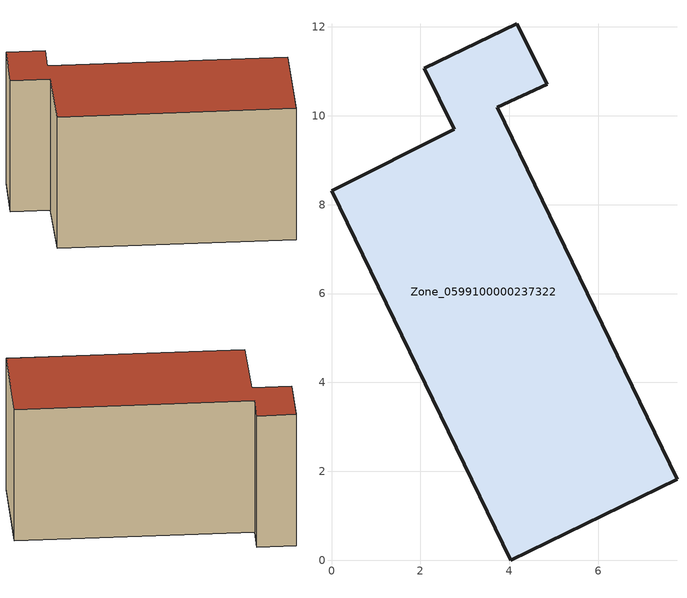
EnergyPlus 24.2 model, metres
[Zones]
Zone_0599100000237322
 floor ground (C_G): 7.77,1.82 4.03,0 0,8.31 2.76,9.69 2.09,11.07 4.17,12.07 4.85,10.71 3.73,10.19 z0
 wall outside (C_F): 4.85,10.71 4.17,12.07 2.09,11.07 2.76,9.69 0,8.31 4.03,0 7.77,1.82 3.73,10.19 4.85,10.71 z0:5.75
 roof outside (C_R): 7.77,1.82 3.73,10.19 4.85,10.71 4.17,12.07 2.09,11.07 2.76,9.69 0,8.31 4.03,0 z5.75
[BUILDING]
Pand.0599100000237322: North Axis=0; Terrain=City; Loads Convergence Tolerance Value=0.04; Temperature Convergence Tolerance Value=0.4; Solar Distribution=FullExterior; Maximum Number of Warmup Days=25; Minimum Number of Warmup Days=1
[Site:Location]
Rotterdam.The.Hague.AP_ZH_NLD Design_Conditions: Latitude=51.96; Longitude=4.45; Time Zone=1; Elevation=-4.5
[SITE:GROUNDTEMPERATURE:BUILDINGSURFACE]
18, 18, 18, 18, 18, 18, 18, 18, 18, 18, 18, 18
[MATERIAL] Thermal Absorptance=0.9; Solar Absorptance=0.7; Visible Absorptance=0.7
Name | Roughness | Thickness | Conductivity | Density | Specific Heat
G.TI.1946-1964 | MediumSmooth | 0.15 | 1 | 540 | 1210
F.TI.1946-1964 | Rough | 0.3 | 0.857143 | 1920 | 840
R.TI.1946-1964 | MediumRough | 0.2 | 0.277778 | 1500 | 1000
[CONSTRUCTION]
C_G: G.TI.1946-1964
C_F: F.TI.1946-1964
C_R: R.TI.1946-1964
[ZONE]
Zone_0599100000237322: Type=1; Multiplier=1; Ceiling Height=Autocalculate; Volume=Autocalculate; Floor Area=autocalculate; Part of Total Floor Area=Yes
[ZONEINFILTRATION:DESIGNFLOWRATE]
Infil_Zone_0599100000237322: Zone or ZoneList or Space or SpaceList=Zone_0599100000237322; Schedule=AlwaysOn; Design Flow Rate Calculation Method=Flow/Area; Flow Rate per Floor Area=0.003; Constant Term Coefficient=1; Temperature Term Coefficient=0; Velocity Term Coefficient=0; Velocity Squared Term Coefficient=0
[HVACTEMPLATE:ZONE:IDEALLOADSAIRSYSTEM]
Zone_0599100000237322: Maximum Heating Supply Air Temperature=50; Minimum Cooling Supply Air Temperature=13; Maximum Heating Supply Air Humidity Ratio=0.0156; Minimum Cooling Supply Air Humidity Ratio=0.0077; Heating Limit=NoLimit; Cooling Limit=NoLimit; Dehumidification Control Type=ConstantSensibleHeatRatio; Cooling Sensible Heat Ratio=0.7; Dehumidification Setpoint=60; Humidification Control Type=None; Humidification Setpoint=30; Outdoor Air Method=None; Outdoor Air Flow Rate per Person=0.00944; Outdoor Air Flow Rate per Zone Floor Area=0; Outdoor Air Flow Rate per Zone=0; Demand Controlled Ventilation Type=None; Outdoor Air Economizer Type=NoEconomizer; Heat Recovery Type=None; Sensible Heat Recovery Effectiveness=0.7; Latent Heat Recovery Effectiveness=0.65
[ZONECONTROL:THERMOSTAT]
ThermostatControl_Zone_0599100000237322: Zone or ZoneList=Zone_0599100000237322; Control Type Schedule=DualSetpointControlType; Control 1=Thermostat_Zone_0599100000237322; Temperature Difference Between Cutout And Setpoint=0
[THERMOSTATSETPOINT:DUALSETPOINT]
Thermostat_Zone_0599100000237322: Heating Setpoint Temperature Schedule=HeatingSetpoint_Zone_0599100000237322; Cooling Setpoint Temperature Schedule=CoolingSetpoint_Zone_0599100000237322
[SCHEDULE:COMPACT]
HeatingSetpoint_Zone_0599100000237322: Through: 12/31, For: AllDays, Until: 24:00, 21
CoolingSetpoint_Zone_0599100000237322: Through: 12/31, For: AllDays, Until: 24:00, 24
DualSetpointControlType: Through: 12/31, For: AllDays, Until: 24:00, 4
AlwaysOn: Through: 12/31, For: AllDays, Until: 24:00, 1
